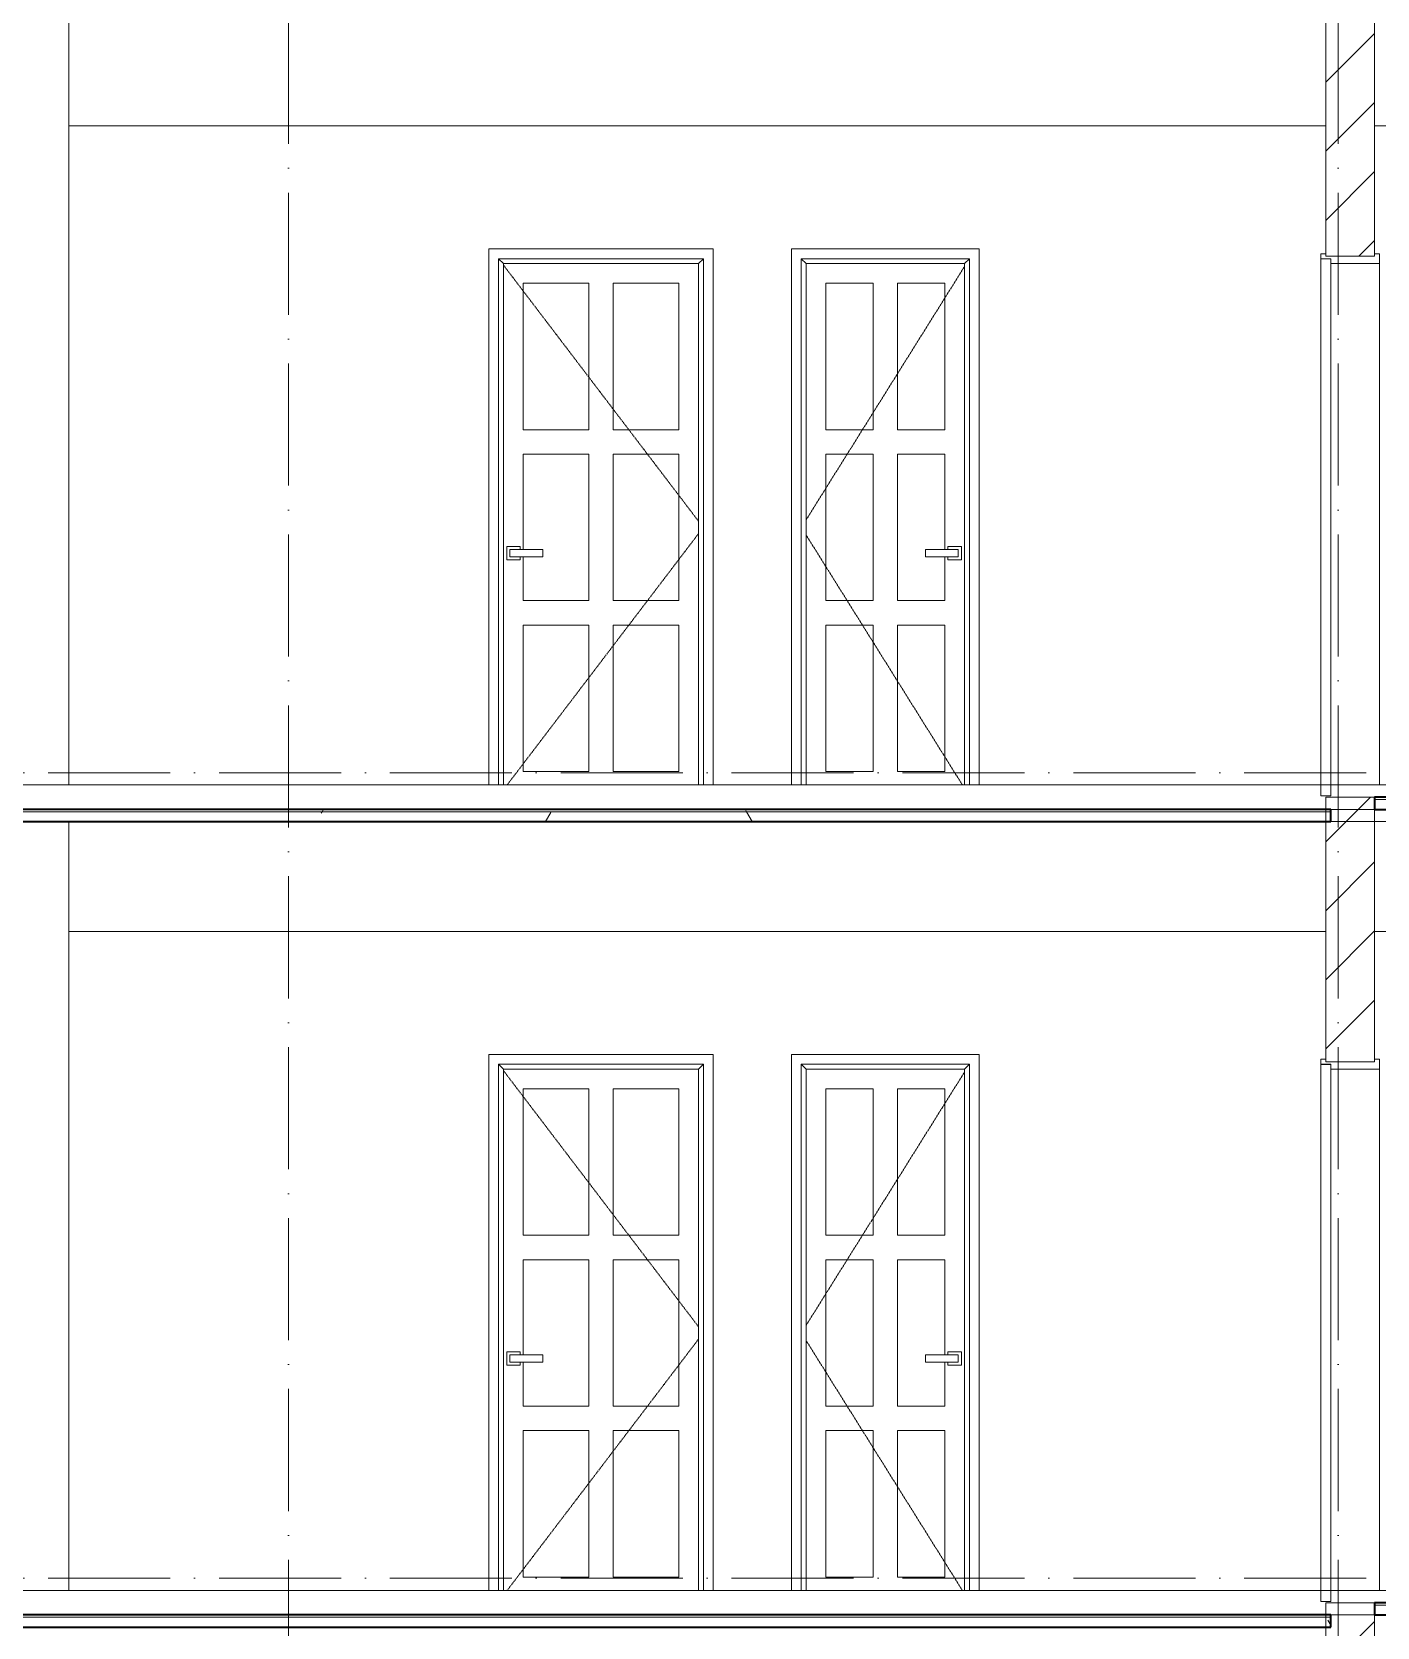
# Model space of a CAD drawing. Header units: millimetres. Extents: x -4940 to 55609, y -15283 to 93540.
# Drawn here: x 25798 to 31310, y 67900 to 74435 of the extents above; entities that cross this region are included whole.
import ezdxf

# ---------------------------------------------------------------- set-up
doc = ezdxf.new("R2010")
doc.units = ezdxf.units.MM
doc.linetypes.add('Dash 1_16__2_', pattern=[3.175, 1.5875, -1.5875])
doc.linetypes.add('Grid Line', pattern=[14, 10, -2, 0, -2])
for name, color, linetype, lineweight in [('A-DOOR', 31, 'Continuous', 5), ('A-FLOR-MCUT', 3, 'Continuous', 9), ('CUA', 31, 'Continuous', 9), ('HATCH-TUONG', 152, 'Continuous', 9), ('NET CAT', 3, 'Continuous', 5), ('NET CATConcrete', 3, 'Continuous', 5), ('NET-CAT', 3, 'Continuous', 9), ('TRUC', 225, 'Continuous', 5)]:
    doc.layers.add(name, color=color, linetype=linetype, lineweight=lineweight)
pattern_1 = [(45, (21278.48, 39800), (-141.4214, 141.4214), [])]
pattern_2 = [(0, (21278.48, 39800), (1625.6, 406.4), [67.056, -1152.144, 67.056, -1152.144, -6502.4]), (0, (21278.48, 39800), (1625.6, 406.4), [-2438.4, 67.056, -2371.344, 67.056, -1152.144, -2844.8]), (0, (21278.48, 39800), (1625.6, 406.4), [-6096, 67.056, -745.744, 67.056, -1964.944]), (120, (21888.08, 40003.2), (-1164.7527, 1204.611), [67.056, -1152.144, 67.056, -7654.544]), (120, (21888.08, 40003.2), (-1164.7527, 1204.611), [-1286.256, -1152.144, 67.056, -2371.344, -4064]), (120, (21888.08, 40003.2), (-1164.7527, 1204.611), [-4876.8, 67.056, -1152.144, 67.056, -2777.744]), (120, (21888.08, 40003.2), (-1164.7527, 1204.611), [-6163.056, -745.744, 67.056, -1964.944]), (240, (22091.28, 40816), (-460.8473, -1611.011), [67.056, -1152.144, 67.056, -7654.544]), (240, (22091.28, 40816), (-460.8473, -1611.011), [-1286.256, -1152.144, 67.056, -2371.344, -4064]), (240, (22091.28, 40816), (-460.8473, -1611.011), [-4876.8, 67.056, -1152.144, 67.056, -2777.744]), (240, (22091.28, 40816), (-460.8473, -1611.011), [-6163.056, -745.744, 67.056, -1964.944])]

# ---------------------------------------------------------------- blocks, each defined once
blk = doc.blocks.new('ALC1807-ASCENT PLAZA-TANG DIEN HINH-TANG 5_rvt-14-MẶT CẮT A-A')
at = {"layer": 'HATCH-TUONG'}
h = blk.add_hatch(dxfattribs=at)
h.set_pattern_fill('FP_10', color=130, style=0, pattern_type=2)
h.set_pattern_definition(pattern_1)
h.paths.add_polyline_path([(31299.9, 64650), (31299.9, 64700), (31099.9, 64700), (31099.9, 64650)], flags=0)
h.paths.add_polyline_path([(31299.9, 66916), (31299.9, 67950), (31099.9, 67950), (31099.9, 66916)], flags=0)
at = {"layer": 'NET-CAT', "color": 130}
for p, q in [((31099.9, 67950), (31099.9, 66916)), ((31299.9, 67950), (31099.9, 67950)), ((31299.9, 66916), (31299.9, 67950))]:
    blk.add_line(p, q, dxfattribs=at)
blk = doc.blocks.new('CUA VAO CAN HO - Type 1-V74-MẶT CẮT A-A')
at = {"layer": 'A-DOOR', "color": 170, "lineweight": 18}
for p, q in [((31079.9, 24005), (31079.9, 21805)), ((31119.9, 24005), (31079.9, 24005)), ((31119.9, 21805), (31119.9, 24005)), ((31079.9, 21805), (31119.9, 21805))]:
    blk.add_line(p, q, dxfattribs=at)
at = {"layer": 'CUA', "color": 130}
for p, q in [((31099.9, 24026), (31079.9, 24026)), ((31079.9, 24026), (31079.9, 24006)), ((31079.9, 24006), (31120.9, 24006)), ((31099.9, 24016), (31099.9, 24026)), ((31299.9, 24016), (31099.9, 24016)), ((31120.9, 24006), (31120.9, 23986)), ((31120.9, 23986), (31319.9, 23986)), ((31120.9, 23986), (31120.9, 21850)), ((31319.9, 24026), (31299.9, 24026)), ((31299.9, 24026), (31299.9, 24016)), ((31319.9, 23986), (31319.9, 24026)), ((31319.9, 21850), (31319.9, 23986))]:
    blk.add_line(p, q, dxfattribs=at)
blk = doc.blocks.new('CUA WC - Type 1-60205-MẶT CẮT A-A')
at = {"layer": 'A-DOOR', "color": 130, "lineweight": 9}
for p, q in [((29050.9, 23305), (29050.9, 23905)), ((29050.9, 23905), (29244.9, 23905)), ((29244.9, 23905), (29244.9, 23305)), ((29344.9, 23305), (29344.9, 23905)), ((29344.9, 23905), (29538.9, 23905)), ((29538.9, 23905), (29538.9, 23305)), ((29244.9, 23305), (29050.9, 23305)), ((29538.9, 23305), (29344.9, 23305)), ((29050.9, 22605), (29050.9, 23205)), ((29050.9, 23205), (29244.9, 23205)), ((29244.9, 23205), (29244.9, 22605)), ((29344.9, 22605), (29344.9, 23205)), ((29344.9, 23205), (29538.9, 23205)), ((29538.9, 23205), (29538.9, 22815)), ((29538.9, 22785), (29538.9, 22605)), ((29244.9, 22605), (29050.9, 22605)), ((29538.9, 22605), (29344.9, 22605)), ((29050.9, 21905), (29050.9, 22505)), ((29050.9, 22505), (29244.9, 22505)), ((29244.9, 22505), (29244.9, 21905)), ((29344.9, 21905), (29344.9, 22505)), ((29344.9, 22505), (29538.9, 22505)), ((29538.9, 22505), (29538.9, 21905)), ((29244.9, 21905), (29050.9, 21905)), ((29538.9, 21905), (29344.9, 21905))]:
    blk.add_line(p, q, dxfattribs=at)
at = {"layer": 'CUA'}
for p, q in [((28909.9, 24046), (29679.9, 24046)), ((28909.9, 21850), (28909.9, 24046)), ((28969.9, 23986), (28949.9, 24006)), ((28949.9, 24006), (28949.9, 21850)), ((28949.9, 24006), (29639.9, 24006)), ((28969.9, 23986), (28969.9, 21850)), ((29619.9, 23986), (28969.9, 23986)), ((29619.9, 23986), (29639.9, 24006)), ((29619.9, 21850), (29619.9, 23986)), ((29639.9, 24006), (29639.9, 21850)), ((29679.9, 24046), (29679.9, 21850))]:
    blk.add_line(p, q, dxfattribs=at)
at = {"layer": 'CUA', "color": 130, "linetype": 'Dash 1_16__2_'}
for p, q in [((29619.9, 23974.6), (28969.9, 22935.4)), ((28969.9, 22874.6), (29610.8, 21850))]:
    blk.add_line(p, q, dxfattribs=at)
at = {"layer": 'CUA', "color": 130}
for p, q in [((29458.9, 22815), (29593.9, 22815)), ((29458.9, 22815), (29458.9, 22785)), ((29551.4, 22827.5), (29551.4, 22815)), ((29606.4, 22827.5), (29551.4, 22827.5)), ((29593.9, 22785), (29593.9, 22815)), ((29606.4, 22772.5), (29606.4, 22827.5)), ((29593.9, 22785), (29458.9, 22785)), ((29551.4, 22785), (29551.4, 22772.5)), ((29551.4, 22772.5), (29606.4, 22772.5))]:
    blk.add_line(p, q, dxfattribs=at)
blk = doc.blocks.new('CUA PHONG NGU - Type 1-60226-MẶT CẮT A-A')
at = {"layer": 'A-DOOR', "color": 130, "lineweight": 9}
for p, q in [((27810.9, 23305), (27810.9, 23905)), ((27810.9, 23905), (28079.9, 23905)), ((28079.9, 23905), (28079.9, 23305)), ((28179.9, 23305), (28179.9, 23905)), ((28179.9, 23905), (28448.9, 23905)), ((28448.9, 23905), (28448.9, 23305)), ((28079.9, 23305), (27810.9, 23305)), ((28448.9, 23305), (28179.9, 23305)), ((27810.9, 22815), (27810.9, 23205)), ((27810.9, 23205), (28079.9, 23205)), ((28079.9, 23205), (28079.9, 22605)), ((28179.9, 22605), (28179.9, 23205)), ((28179.9, 23205), (28448.9, 23205)), ((28448.9, 23205), (28448.9, 22605)), ((27810.9, 22605), (27810.9, 22785)), ((28079.9, 22605), (27810.9, 22605)), ((28448.9, 22605), (28179.9, 22605)), ((27810.9, 21905), (27810.9, 22505)), ((27810.9, 22505), (28079.9, 22505)), ((28079.9, 22505), (28079.9, 21905)), ((28179.9, 21905), (28179.9, 22505)), ((28179.9, 22505), (28448.9, 22505)), ((28448.9, 22505), (28448.9, 21905)), ((28079.9, 21905), (27810.9, 21905)), ((28448.9, 21905), (28179.9, 21905))]:
    blk.add_line(p, q, dxfattribs=at)
at = {"layer": 'CUA'}
for p, q in [((27669.9, 24046), (28589.9, 24046)), ((27669.9, 21850), (27669.9, 24046)), ((27709.9, 24006), (28549.9, 24006)), ((27709.9, 24006), (27729.9, 23986)), ((27709.9, 21850), (27709.9, 24006)), ((27729.9, 23986), (27729.9, 21850)), ((28529.9, 23986), (27729.9, 23986)), ((28549.9, 24006), (28529.9, 23986)), ((28529.9, 21850), (28529.9, 23986)), ((28549.9, 21850), (28549.9, 24006)), ((28589.9, 24046), (28589.9, 21850))]:
    blk.add_line(p, q, dxfattribs=at)
at = {"layer": 'CUA', "color": 130, "linetype": 'Dash 1_16__2_'}
for p, q in [((27729.9, 23980.1), (28529.9, 22929.9)), ((28529.9, 22880.1), (27745.2, 21850))]:
    blk.add_line(p, q, dxfattribs=at)
at = {"layer": 'CUA', "color": 130}
for p, q in [((27798.4, 22827.5), (27743.4, 22827.5)), ((27743.4, 22827.5), (27743.4, 22772.5)), ((27755.9, 22815), (27890.9, 22815)), ((27755.9, 22815), (27755.9, 22785)), ((27798.4, 22815), (27798.4, 22827.5)), ((27890.9, 22785), (27890.9, 22815)), ((27743.4, 22772.5), (27798.4, 22772.5)), ((27890.9, 22785), (27755.9, 22785)), ((27798.4, 22772.5), (27798.4, 22785))]:
    blk.add_line(p, q, dxfattribs=at)
blk = doc.blocks.new('ALC1807-ASCENT PLAZA-TANG DIEN HINH-TANG 5_rvt-15-MẶT CẮT A-A')
at = {"layer": 'HATCH-TUONG'}
h = blk.add_hatch(dxfattribs=at)
h.set_pattern_fill('FP_10', color=130, style=0, pattern_type=2)
h.set_pattern_definition(pattern_1)
h.paths.add_polyline_path([(31299.9, 67950), (31299.9, 68000), (31099.9, 68000), (31099.9, 67950)], flags=0)
h.paths.add_polyline_path([(31299.9, 70216), (31299.9, 71250), (31099.9, 71250), (31099.9, 70216)], flags=0)
at = {"layer": 'NET CAT', "lineweight": 9}
h = blk.add_hatch(dxfattribs=at)
h.set_pattern_fill('FP_9', color=130, style=0, pattern_type=2)
h.set_pattern_definition(pattern_2)
h.paths.add_polyline_path([(32403.2, 67990), (32799.9, 67990), (32799.9, 68000), (31299.9, 68000), (31299.9, 67990)], flags=0)
h.paths.add_polyline_path([(10484.5, 67990), (11519.9, 67990), (11519.9, 68000), (9799.9, 68000), (9799.9, 67990)], flags=0)
h = blk.add_hatch(dxfattribs=at)
h.set_pattern_fill('FP_9', color=130, style=0, pattern_type=2)
h.set_pattern_definition(pattern_2)
h.paths.add_polyline_path([(32403.2, 67950), (32799.9, 67950), (32799.9, 67990), (31299.9, 67990), (31299.9, 67950)], flags=0)
h.paths.add_polyline_path([(10484.5, 67950), (11519.9, 67950), (11519.9, 67990), (9799.9, 67990), (9799.9, 67950)], flags=0)
h = blk.add_hatch(dxfattribs=at)
h.set_pattern_fill('FP_9', color=130, style=0, pattern_type=2)
h.set_pattern_definition(pattern_2)
h.paths.add_polyline_path([(31119.9, 67940), (31119.9, 67950), (24899.9, 67950), (24899.9, 67940), (30779.6, 67940)], flags=0)
h = blk.add_hatch(dxfattribs=at)
h.set_pattern_fill('FP_9', color=130, style=0, pattern_type=2)
h.set_pattern_definition(pattern_2)
h.paths.add_polyline_path([(31119.9, 67900), (31119.9, 67940), (24899.9, 67940), (24899.9, 67900), (30779.6, 67900)], flags=0)
at = {"layer": 'A-FLOR-MCUT', "color": 130}
for p, q in [((32799.9, 67990), (31299.9, 67990)), ((31119.9, 67940), (24899.9, 67940))]:
    blk.add_line(p, q, dxfattribs=at)
at = {"layer": 'NET-CAT', "color": 130}
for p, q in [((31099.9, 71250), (31099.9, 70216)), ((31299.9, 71250), (31099.9, 71250)), ((31299.9, 70216), (31299.9, 71250)), ((31099.9, 70216), (31299.9, 70216)), ((31099.9, 68000), (31099.9, 67950)), ((31299.9, 68000), (31099.9, 68000)), ((31299.9, 67950), (31299.9, 68000)), ((31099.9, 67950), (31299.9, 67950))]:
    blk.add_line(p, q, dxfattribs=at)
at = {"layer": 'NET-CAT', "color": 50, "lineweight": 35}
for p, q in [((32799.9, 68000), (31299.9, 68000)), ((31299.9, 68000), (31299.9, 67950)), ((31119.9, 67950), (24899.9, 67950)), ((24899.9, 67900), (31119.9, 67900)), ((31119.9, 67900), (31119.9, 67950)), ((31299.9, 67950), (32799.9, 67950))]:
    blk.add_line(p, q, dxfattribs=at)
at = {"color": 50, "lineweight": 35}
for name in ['CUA PHONG NGU - Type 1-60226-MẶT CẮT A-A', 'CUA WC - Type 1-60205-MẶT CẮT A-A', 'CUA VAO CAN HO - Type 1-V74-MẶT CẮT A-A']:
    blk.add_blockref(name, (0, 46200), dxfattribs=at)
blk = doc.blocks.new('ALC1807-ASCENT PLAZA-TANG DIEN HINH-TANG 5_rvt-16-MẶT CẮT A-A')
at = {"layer": 'HATCH-TUONG'}
h = blk.add_hatch(dxfattribs=at)
h.set_pattern_fill('FP_10', color=130, style=0, pattern_type=2)
h.set_pattern_definition(pattern_1)
h.paths.add_polyline_path([(31299.9, 71250), (31299.9, 71300), (31099.9, 71300), (31099.9, 71250)], flags=0)
h.paths.add_polyline_path([(31299.9, 73516), (31299.9, 74550), (31099.9, 74550), (31099.9, 73516)], flags=0)
at = {"layer": 'NET CAT', "lineweight": 9}
h = blk.add_hatch(dxfattribs=at)
h.set_pattern_fill('FP_9', color=130, style=0, pattern_type=2)
h.set_pattern_definition(pattern_2)
h.paths.add_polyline_path([(32403.2, 71250), (32799.9, 71250), (32799.9, 71290), (31299.9, 71290), (31299.9, 71250)], flags=0)
h.paths.add_polyline_path([(10484.5, 71250), (11519.9, 71250), (11519.9, 71290), (9799.9, 71290), (9799.9, 71250)], flags=0)
h = blk.add_hatch(dxfattribs=at)
h.set_pattern_fill('FP_9', color=130, style=0, pattern_type=2)
h.set_pattern_definition(pattern_2)
h.paths.add_polyline_path([(31119.9, 71240), (31119.9, 71250), (24899.9, 71250), (24899.9, 71240), (30779.6, 71240)], flags=0)
h = blk.add_hatch(dxfattribs=at)
h.set_pattern_fill('FP_9', color=130, style=0, pattern_type=2)
h.set_pattern_definition(pattern_2)
h.paths.add_polyline_path([(31119.9, 71200), (31119.9, 71240), (24899.9, 71240), (24899.9, 71200), (30779.6, 71200)], flags=0)
at = {"layer": 'A-FLOR-MCUT', "color": 130}
for p, q in [((31119.9, 71240), (24899.9, 71240)), ((32799.9, 71290), (31299.9, 71290))]:
    blk.add_line(p, q, dxfattribs=at)
at = {"layer": 'NET-CAT', "color": 130}
for p, q in [((31099.9, 74550), (31099.9, 73516)), ((31299.9, 73516), (31299.9, 74550)), ((31099.9, 73516), (31299.9, 73516)), ((31099.9, 71300), (31099.9, 71250)), ((31299.9, 71300), (31099.9, 71300)), ((31299.9, 71250), (31299.9, 71300)), ((31099.9, 71250), (31299.9, 71250))]:
    blk.add_line(p, q, dxfattribs=at)
at = {"layer": 'NET-CAT', "color": 50, "lineweight": 35}
for p, q in [((32799.9, 71300), (31299.9, 71300)), ((31299.9, 71300), (31299.9, 71250)), ((31119.9, 71250), (24899.9, 71250)), ((31119.9, 71200), (31119.9, 71250)), ((31299.9, 71250), (32799.9, 71250)), ((24899.9, 71200), (31119.9, 71200))]:
    blk.add_line(p, q, dxfattribs=at)
at = {"color": 50, "lineweight": 35}
for name in ['CUA PHONG NGU - Type 1-60226-MẶT CẮT A-A', 'CUA WC - Type 1-60205-MẶT CẮT A-A', 'CUA VAO CAN HO - Type 1-V74-MẶT CẮT A-A']:
    blk.add_blockref(name, (0, 49500), dxfattribs=at)

msp = doc.modelspace()

# ---------------------------------------------------------------- linework, layer by layer
at = {"layer": 'NET CAT'}
for p, q in [((25949.9, 74500), (25949.9, 71350)), ((25949.9, 71200), (25949.9, 68050))]:
    msp.add_line(p, q, dxfattribs=at)
at = {"layer": 'NET CATConcrete'}
for p, q in [((31099.9, 74050), (25949.9, 74050)), ((32799.9, 74050), (31299.9, 74050)), ((31099.9, 70750), (25949.9, 70750)), ((32799.9, 70750), (31299.9, 70750))]:
    msp.add_line(p, q, dxfattribs=at)
at = {"layer": 'NET-CAT', "lineweight": 15}
for p, q in [((32949.9, 71350), (24699.9, 71350)), ((23899.9, 71200), (32799.9, 71200)), ((32949.9, 68050), (24699.9, 68050))]:
    msp.add_line(p, q, dxfattribs=at)
at = {"layer": 'TRUC', "linetype": 'Grid Line', "ltscale": 50}
for p, q in [((26849.9, -12136), (26849.9, 93540.4)), ((31149.9, -12136), (31149.9, 93540.4)), ((-4939.7, 71400), (51521, 71400)), ((-4939.7, 68100), (51521, 68100))]:
    msp.add_line(p, q, dxfattribs=at)

# ---------------------------------------------------------------- block references
at = {"lineweight": 5}
for name in ['ALC1807-ASCENT PLAZA-TANG DIEN HINH-TANG 5_rvt-16-MẶT CẮT A-A', 'ALC1807-ASCENT PLAZA-TANG DIEN HINH-TANG 5_rvt-15-MẶT CẮT A-A', 'ALC1807-ASCENT PLAZA-TANG DIEN HINH-TANG 5_rvt-14-MẶT CẮT A-A']:
    msp.add_blockref(name, (0, 0), dxfattribs=at)

doc.saveas('drawing.dxf')
